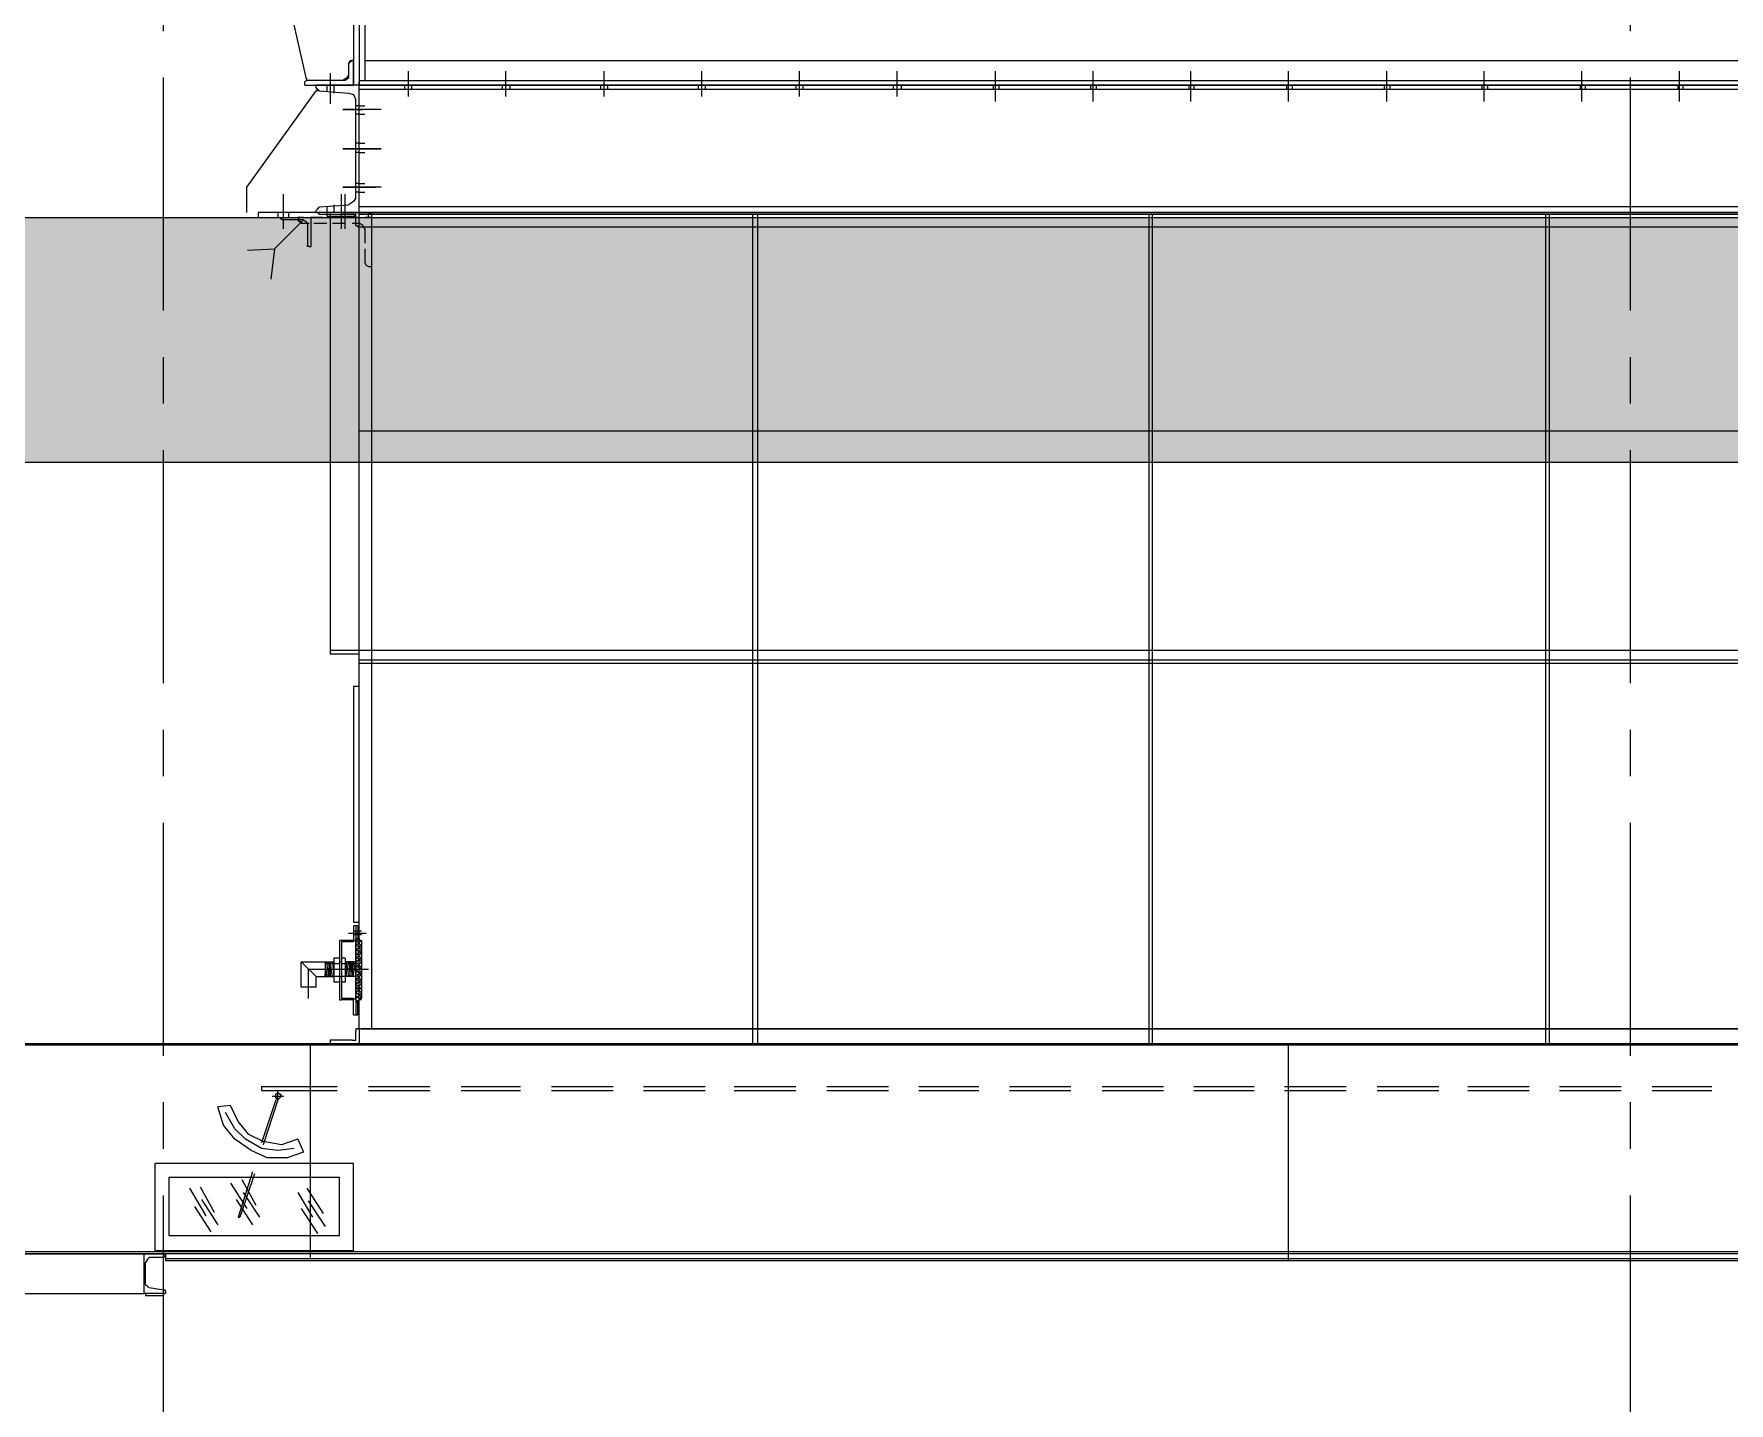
# Model space of a CAD drawing. Header units: millimetres. Extents: x 3220 to 226993, y 817 to 176024.
# Drawn here: x 73358 to 76824, y 75118 to 77918 of the extents above; entities that cross this region are included whole.
import ezdxf

# ---------------------------------------------------------------- set-up
doc = ezdxf.new("R2010")
doc.units = ezdxf.units.MM
doc.linetypes.add('AXES', pattern=[50.8, 31.75, -6.35, 6.35, -6.35])
doc.layers.add('Axe', color=1, linetype='AXES', lineweight=9)

# ---------------------------------------------------------------- blocks, each defined once
blk = doc.blocks.new('section 5-4')
h = blk.add_hatch()
h.set_pattern_fill('AR-CONC', color=256, scale=3)
h.set_pattern_definition([(50, (0, -4000), (546.554, -47.817), [57.15, -628.65]), (355, (0, -4000), (-105.73, 573.17), [45.72, -502.922]), (100.4514, (45.55, -4004), (440.824, 525.353), [48.57, -534.27]), (46.184, (0, -3847.6), (813.237, -126.127), [85.725, -942.975]), (96.6356, (67.8, -3858.1), (712.212, 742.28), [72.855, -801.407]), (351.184, (0, -3847.6), (712.212, 742.28), [68.58, -754.38]), (21, (76.2, -3885.7), (454.843, -306.796), [57.15, -628.65]), (326, (76.2, -3885.7), (185.406, 552.564), [45.72, -502.92]), (71.4514, (114.1, -3911.27), (640.25, 245.768), [48.57, -534.27]), (37.5, (0, -4000), (9.2658, 253.6651), [0, -496.824, 0, -510.54, 0, -504.825]), (7.5, (0, -4000), (200.459, 300.5417), [0, -291.084, 0, -485.394, 0, -192.405]), (327.5, (-169.93, -4000), (406.7718, -17.1862), [0, -190.5, 0, -594.36, 0, -788.67]), (317.5, (-246.13, -4000), (444.3875, 76.2795), [0, -247.65, 0, -394.716, 0, -560.07])])
h.paths.add_polyline_path([(-250, -4000), (-1500, -4000), (-1500, -4500), (-250, -4500)])
h.paths.add_polyline_path([(0, -4000), (-250, -4000), (-250, -4500), (0, -4500)])
h.paths.add_polyline_path([(250, -4000), (0, -4000), (0, -4500), (250, -4500)])
h.paths.add_polyline_path([(3000, -4000), (250, -4000), (250, -4500), (3000, -4500)])
h.paths.add_polyline_path([(6000, -4000), (3000, -4000), (3000, -4500), (3250, -4500), (6000, -4500)])
h.paths.add_polyline_path([(9000, -4000), (6000, -4000), (6000, -4500), (6250, -4500), (9000, -4500)])
h.paths.add_polyline_path([(14750, -4000), (14750, -4500)], flags=17)
h.paths.add_polyline_path([(15000, -4000), (14750, -4000), (14750, -4500), (15000, -4500)])
h.paths.add_polyline_path([(15250, -4000), (15000, -4000), (15000, -4500), (15250, -4500)])
h.paths.add_polyline_path([(16500, -4000), (15250, -4000), (15250, -4500), (16500, -4500)])
h.paths.add_polyline_path([(12970, -4100), (12970, -4500), (14750, -4500), (14750, -4000), (13040, -4000), (13040, -4100)])
h.paths.add_polyline_path([(13040, -4100), (13040, -4000), (9000, -4000), (9000, -4500), (12970, -4500), (12970, -4100)])
for p, q in [((-1500, -4000), (16500, -4000)), ((-1500, -4500), (16500, -4500))]:
    blk.add_line(p, q)
at = {"layer": 'Axe', "ltscale": 15}
for p, q in [((6000, -8000), (6000, 29046.2)), ((3000, -8000), (3000, 28505.5))]:
    blk.add_line(p, q, dxfattribs=at)
blk = doc.blocks.new('ligne broyage 2')
blk.add_line((-2091.8, -2214.7), (2088.9, -2214.7))
at = {"color": 7, "linetype": 'Continuous', "lineweight": 15, "true_color": 0x000007}
for points in [[(2000.6, -228.6), (2000.6, -1954.3)], [(2012.2, -228.6), (2012.2, -1954.3)], [(2107.7, -1944.2), (2311.6, -1047.3)], [(2000.6, -1521.8), (1989, -1521.8), (1989, -1944.2)], [(1989, -1903.7), (-1991.9, -1903.7)], [(2012.2, -1903.7), (2015.1, -1903.7)], [(2112, -1954.3), (2012.2, -1954.3), (2012.2, -1903.7), (2015.1, -1903.7)], [(2022.3, -1910.9), (2019.4, -1903.7), (2015.1, -1903.7)], [(2022.3, -1910.9), (2019.4, -1906.6), (2015.1, -1903.7)], [(2022.3, -1910.9), (2022.3, -1932.6)], [(2022.3, -1910.9), (2022.3, -1939.9), (2029.6, -1944.2), (2107.7, -1944.2), (2112, -1947.1)], [(2022.3, -1932.6), (2026.7, -1939.9), (2033.9, -1944.2)], [(2107.7, -1944.2), (2107.7, -1939.9)], [(2000.6, -1944.2), (-1999.2, -1944.2)], [(2000.6, -1954.3), (-1999.2, -1954.3)], [(-705.9, -1954.3), (-705.9, -1963)], [(-698.7, -1954.3), (-698.7, -1987.6)], [(-695.8, -1954.3), (-695.8, -1963)], [(-506.3, -1954.3), (-506.3, -1963)], [(-499.1, -1954.3), (-499.1, -1987.6)], [(-496.2, -1954.3), (-496.2, -1963)], [(-306.7, -1954.3), (-306.7, -1963)], [(-299.4, -1954.3), (-299.4, -1987.6)], [(-295.1, -1954.3), (-295.1, -1963)], [(-107, -1954.3), (-107, -1963)], [(-99.8, -1954.3), (-99.8, -1987.6)], [(-95.5, -1954.3), (-95.5, -1963)], [(92.6, -1954.3), (92.6, -1963)], [(101.3, -1954.3), (101.3, -1987.6)], [(104.2, -1954.3), (104.2, -1963)], [(293.7, -1954.3), (293.7, -1963)], [(300.9, -1954.3), (300.9, -1987.6)], [(303.8, -1954.3), (303.8, -1963)], [(493.3, -1954.3), (493.3, -1963)], [(500.5, -1954.3), (500.5, -1987.6)], [(504.9, -1954.3), (504.9, -1963)], [(692.9, -1954.3), (692.9, -1963)], [(700.1, -1954.3), (700.1, -1987.6)], [(704.5, -1954.3), (704.5, -1963)], [(892.5, -1954.3), (892.5, -1963)], [(908.5, -1954.3), (908.5, -1963)], [(1093.6, -1954.3), (1093.6, -1963)], [(1108.1, -1954.3), (1108.1, -1963)], [(1293.2, -1954.3), (1293.2, -1963)], [(1307.7, -1954.3), (1307.7, -1963)], [(1492.9, -1954.3), (1492.9, -1963)], [(1507.3, -1954.3), (1507.3, -1963)], [(1692.5, -1954.3), (1692.5, -1963)], [(1708.4, -1954.3), (1708.4, -1963)], [(1893.6, -1954.3), (1893.6, -1963)], [(1908, -1954.3), (1908, -1963)], [(2000.6, -1944.2), (1989, -1944.2)], [(2000.6, -1954.3), (2000.6, -1947.1), (2000.6, -1947.1)], [(2000.6, -1954.3), (2012.2, -1954.3)], [(2000.6, -2214.7), (2000.6, -1954.3), (2088.9, -1954.3)], [(2000.6, -2214.7), (2000.6, -1954.3), (2088.9, -1954.3)], [(2022.3, -1970.2), (2012.2, -1973.1), (2007.9, -1984.7)], [(2022.3, -1970.2), (2012.2, -1973.1), (2007.9, -1984.7)], [(2081.6, -1965.9), (2022.3, -1970.2)], [(2081.6, -1965.9), (2022.3, -1970.2)], [(2033.9, -1944.2), (2107.7, -1944.2), (2107.7, -1944.2)], [(2052.7, -1954.3), (2052.7, -1970.2)], [(2067.2, -1954.3), (2067.2, -1965.9)], [(2081.6, -1965.9), (2086, -1963), (2088.9, -1958.7)], [(2081.6, -1965.9), (2086, -1963), (2088.9, -1958.7)], [(2088.9, -1958.7), (2088.9, -1954.3)], [(2088.9, -1958.7), (2088.9, -1954.3)], [(2112, -1954.3), (2112, -1947.1)], [(2007.9, -2184.3), (2007.9, -1984.7), (2007.9, -1984.7)], [(2007.9, -2184.3), (2007.9, -1984.7)], [(1981.8, -2217.6), (1974.6, -2214.7), (1974.6, -2214.7)], [(2036.8, -2217.6), (2036.8, -2214.7), (1996.3, -2214.7)], [(2000.6, -2214.7), (2088.9, -2214.7)], [(2000.6, -2214.7), (2088.9, -2214.7), (2088.9, -2214.7)], [(2007.9, -2184.3), (2012.2, -2191.6), (2022.3, -2198.8)], [(2007.9, -2184.3), (2012.2, -2191.6), (2022.3, -2198.8)], [(2019.4, -2214.7), (2059.9, -2214.7), (2059.9, -2214.7)], [(2088.9, -2214.7), (2088.9, -2210.4), (2086, -2207.5), (2081.6, -2203.1), (2022.3, -2198.8)], [(2088.9, -2214.7), (2088.9, -2210.4), (2086, -2207.5), (2081.6, -2203.1), (2022.3, -2198.8)], [(2052.7, -2198.8), (2052.7, -2214.7)], [(2067.2, -2203.1), (2067.2, -2214.7)], [(2145.3, -2214.7), (2145.3, -2224.8)], [(2167, -2214.7), (2167, -2224.8)], [(2114.9, -2229.2), (2174.2, -2288.5), (2174.2, -2288.5)], [(2229.2, -2291.4), (2174.2, -2288.5), (2181.4, -2350.7)], [(2003.5, -3672.9), (2007.9, -3672.9)], [(2003.5, -3672.9), (2003.5, -3698.9)], [(2007.9, -3672.9), (2012.2, -3672.9)], [(2007.9, -3672.9), (2007.9, -3703.2)], [(2012.2, -3672.9), (2012.2, -3703.2)], [(1996.3, -3684.4), (2000.6, -3684.4)], [(1996.3, -3691.7), (2000.6, -3691.7)], [(2007.9, -3698.9), (2000.6, -3698.9), (2000.6, -3703.2), (1996.3, -3703.2), (2000.6, -3703.2)], [(1996.3, -3703.2), (1996.3, -3821.9)], [(2003.5, -3684.4), (2012.2, -3684.4)], [(2003.5, -3691.7), (2012.2, -3691.7)], [(2007.9, -3703.2), (2007.9, -3698.9)], [(2007.9, -3698.9), (2007.9, -3829.1)], [(2012.2, -3706.1), (2012.2, -3703.2), (2007.9, -3703.2)], [(2012.2, -3703.2), (2036.8, -3703.2)], [(2012.2, -3706.1), (2036.8, -3706.1)], [(2036.8, -3703.2), (2041.1, -3703.2), (2041.1, -3706.1)], [(2036.8, -3706.1), (2036.8, -3821.9)], [(2041.1, -3706.1), (2041.1, -3821.9)], [(2029.6, -3739.4), (2036.8, -3739.4)], [(2029.6, -3739.4), (2029.6, -3788.6)], [(2041.1, -3739.4), (2052.7, -3739.4)], [(2052.7, -3739.4), (2052.7, -3788.6), (2052.7, -3788.6)], [(2007.9, -3746.6), (2007.9, -3751)], [(2007.9, -3746.6), (2029.6, -3746.6)], [(2007.9, -3751), (2007.9, -3777), (2007.9, -3746.6)], [(2007.9, -3777), (2007.9, -3772.7)], [(2007.9, -3777), (2029.6, -3777), (2029.6, -3777)], [(2029.6, -3751), (2036.8, -3751)], [(2029.6, -3777), (2036.8, -3777)], [(2041.1, -3746.6), (2036.8, -3746.6)], [(2041.1, -3777), (2036.8, -3777)], [(2041.1, -3751), (2052.7, -3751)], [(2041.1, -3777), (2052.7, -3777)], [(2119.2, -3798.7), (2119.2, -3746.6), (2052.7, -3746.6)], [(2088.9, -3798.7), (2088.9, -3777), (2052.7, -3777)], [(2070.1, -3746.6), (2070.1, -3751)], [(2070.1, -3746.6), (2070.1, -3777), (2070.1, -3777)], [(2070.1, -3777), (2070.1, -3772.7), (2070.1, -3772.7)], [(2088.9, -3777), (2119.2, -3746.6)], [(2029.6, -3788.6), (2036.8, -3788.6)], [(2041.1, -3788.6), (2052.7, -3788.6)], [(2088.9, -3798.7), (2119.2, -3798.7)], [(1996.3, -3821.9), (2000.6, -3821.9)], [(1996.3, -3824.8), (2000.6, -3824.8)], [(2007.9, -3829.1), (2000.6, -3829.1), (2000.6, -3821.9)], [(2012.2, -3855.1), (2003.5, -3855.1), (2003.5, -3829.1)], [(2007.9, -3821.9), (2007.9, -3817.5), (2007.9, -3817.5)], [(2007.9, -3824.8), (2012.2, -3821.9), (2012.2, -3821.9)], [(2007.9, -3821.9), (2007.9, -3855.1)], [(2012.2, -3821.9), (2036.8, -3821.9)], [(2012.2, -3824.8), (2036.8, -3824.8)], [(2012.2, -3855.1), (2012.2, -3824.8)], [(2041.1, -3821.9), (2041.1, -3824.8), (2036.8, -3824.8)], [(101.3, -3914.4), (101.3, -4358.5)], [(2397, -4344.1), (2397, -4358.5)]]:
    blk.add_lwpolyline(points, dxfattribs=at)
at = {"color": 7, "linetype": 'Continuous', "lineweight": 5, "true_color": 0x000007}
for points in [[(-698.7, -1925.4), (-698.7, -1965.9)], [(-499.1, -1925.4), (-499.1, -1965.9)], [(-299.4, -1925.4), (-299.4, -1965.9)], [(-99.8, -1925.4), (-99.8, -1965.9)], [(101.3, -1925.4), (101.3, -1965.9)], [(300.9, -1925.4), (300.9, -1965.9)], [(500.5, -1925.4), (500.5, -1965.9)], [(700.1, -1925.4), (700.1, -1965.9)], [(901.2, -1925.4), (901.2, -1965.9)], [(1100.8, -1925.4), (1100.8, -1965.9)], [(1300.5, -1925.4), (1300.5, -1965.9)], [(1500.1, -1925.4), (1500.1, -1965.9)], [(1701.2, -1925.4), (1701.2, -1965.9)], [(-1999.2, -1963), (2000.6, -1963), (2000.6, -1963)], [(2000.6, -1996.3), (1989, -1996.3)], [(2000.6, -2013.6), (1989, -2013.6)], [(2000.6, -2072.9), (1989, -2072.9)], [(2000.6, -2091.8), (1989, -2091.8)], [(2000.6, -2155.4), (1989, -2155.4)], [(2000.6, -2172.8), (1989, -2172.8)], [(2000.6, -2217.6), (-2046.9, -2217.6)], [(2000.6, -2214.7), (-2025.2, -2214.7)], [(-1828.5, -2203.1), (1827, -2203.1), (1827, -2203.1)], [(-432.5, -2217.6), (-432.5, -3917.3)], [(-425.3, -2217.6), (-425.3, -3917.3)], [(379, -2217.6), (379, -3917.3)], [(386.2, -2217.6), (386.2, -3917.3)], [(1186.2, -2217.6), (1186.2, -3917.3)], [(1196.3, -2217.6), (1196.3, -3917.3)], [(1827, -2203.1), (2000.6, -2203.1)], [(1974.6, -3884.1), (1974.6, -2214.7)], [(2000.6, -3884.1), (2000.6, -2214.7)], [(2000.6, -2243.6), (2000.6, -2214.7)], [(2007.9, -2224.8), (2007.9, -2221.9), (2012.2, -2217.6)], [(2055.6, -2217.6), (2012.2, -2217.6)], [(2022.3, -2214.7), (2086, -2214.7)], [(2081.6, -2217.6), (2036.8, -2217.6)], [(2059.9, -2214.7), (2059.9, -2217.6), (2055.6, -2217.6)], [(2059.9, -2214.7), (2059.9, -3110.1)], [(2086, -2214.7), (2081.6, -2217.6), (2081.6, -2217.6)], [(2000.6, -2243.6), (-2046.9, -2243.6)], [(1974.6, -2248), (1974.6, -2224.8), (1989, -2224.8)], [(1989, -2248), (1993.4, -2240.8), (2000.6, -2236.4)], [(1989, -2248), (1989, -2276.9), (1989, -2276.9)], [(2000.6, -2224.8), (2026.7, -2224.8)], [(2015.1, -2236.4), (2000.6, -2236.4), (2000.6, -2236.4)], [(2000.6, -2243.6), (2003.5, -2243.6), (2007.9, -2240.8)], [(2003.5, -2243.6), (2003.5, -2240.8)], [(2007.9, -2240.8), (2007.9, -2224.8)], [(2055.6, -2236.4), (2029.6, -2236.4)], [(2036.8, -2224.8), (2062.8, -2224.8)], [(2093.2, -2236.4), (2067.2, -2236.4)], [(2074.4, -2224.8), (2100.4, -2224.8)], [(2114.9, -2229.2), (2158.3, -2229.2), (2162.6, -2224.8), (2099, -2224.8)], [(2103.3, -2284.1), (2099, -2284.1), (2099, -2224.8)], [(2117.8, -2236.4), (2103.3, -2236.4)], [(2126.5, -2224.8), (2126.5, -2229.2), (2122.1, -2232.1), (2119.2, -2236.4), (2104.8, -2236.4)], [(2114.9, -2229.2), (2110.6, -2232.1), (2106.2, -2236.4), (2106.2, -2281.3)], [(2114.9, -2224.8), (2126.5, -2224.8), (2126.5, -2224.8)], [(2114.9, -2224.8), (2125, -2224.8), (2125, -2224.8)], [(2117.8, -2236.4), (2125, -2232.1), (2125, -2229.2)], [(2125, -2224.8), (2125, -2229.2), (2125, -2229.2)], [(1974.6, -2288.5), (1974.6, -2262.5), (1974.6, -2262.5)], [(2103.3, -2284.1), (2106.2, -2284.1), (2106.2, -2281.3)], [(1989, -2288.5), (1989, -2317.4), (1986.2, -2321.8), (1981.8, -2324.7), (1974.6, -2324.7), (1974.6, -2300.1)], [(-2046.9, -2661.7), (2000.6, -2661.7), (2000.6, -2661.7)], [(-1869, -3110.1), (2000.6, -3110.1)], [(2000.6, -3110.1), (2059.9, -3110.1), (2059.9, -3117.4)], [(2000.6, -3117.4), (2059.9, -3117.4)], [(2000.6, -3129), (-1861.7, -3129)], [(2000.6, -3136.2), (-1858.9, -3136.2)], [(2007.9, -3713.4), (1996.3, -3703.2)], [(1996.3, -3713.4), (2007.9, -3703.2)], [(2007.9, -3706.1), (2000.6, -3698.9)], [(2000.6, -3698.9), (2003.5, -3698.9)], [(2007.9, -3746.6), (2007.9, -3703.2), (2007.9, -3703.2)], [(1996.3, -3722.1), (2007.9, -3710.5)], [(2007.9, -3722.1), (1996.3, -3713.4)], [(2007.9, -3732.2), (1996.3, -3722.1)], [(1996.3, -3729.3), (2007.9, -3722.1)], [(2007.9, -3739.4), (1996.3, -3729.3)], [(1996.3, -3739.4), (2007.9, -3729.3)], [(1996.3, -3746.6), (2007.9, -3736.5)], [(2007.9, -3746.6), (1996.3, -3739.4)], [(2007.9, -3758.2), (1996.3, -3746.6)], [(1996.3, -3758.2), (2007.9, -3746.6)], [(1996.3, -3765.4), (1996.3, -3762.6), (2007.9, -3755.3)], [(2007.9, -3765.4), (2003.5, -3762.6), (1996.3, -3758.2)], [(2007.9, -3777), (1996.3, -3765.4)], [(1996.3, -3772.7), (2007.9, -3765.4)], [(2007.9, -3784.3), (1996.3, -3772.7)], [(1996.3, -3784.3), (2007.9, -3772.7)], [(2007.9, -3751), (2029.6, -3751), (2029.6, -3751)], [(2007.9, -3821.9), (2007.9, -3777), (2007.9, -3777)], [(2007.9, -3777), (2029.6, -3777), (2029.6, -3777)], [(2052.7, -3751), (2070.1, -3751), (2070.1, -3751)], [(2052.7, -3777), (2070.1, -3777), (2070.1, -3777)], [(1996.3, -3791.5), (2007.9, -3781.4)], [(2007.9, -3791.5), (1996.3, -3784.3)], [(2007.9, -3803.1), (1996.3, -3791.5)], [(1996.3, -3803.1), (2007.9, -3791.5)], [(2007.9, -3810.3), (1996.3, -3798.7)], [(1996.3, -3810.3), (2007.9, -3798.7)], [(2007.9, -3821.9), (1996.3, -3810.3)], [(1996.3, -3817.5), (2007.9, -3810.3)], [(2000.6, -3821.9), (1996.3, -3817.5)], [(2000.6, -3821.9), (2007.9, -3817.5)], [(2007.9, -3829.1), (2000.6, -3824.8)], [(2003.5, -3829.1), (2007.9, -3824.8)], [(-2398.4, -3914.4), (4199.4, -3914.4)], [(-1503, -3884.1), (1996.3, -3884.1)], [(2000.6, -3884.1), (-1498.7, -3884.1), (-1498.7, -3884.1)], [(2000.6, -3884.1), (-1498.7, -3884.1), (-1498.7, -3884.1)], [(-1498.7, -3914.4), (2000.6, -3914.4), (2000.6, -3914.4)], [(2003.5, -3884.1), (2000.6, -3884.1), (2000.6, -3914.4)], [(2003.5, -3884.1), (2000.6, -3884.1), (2000.6, -3914.4)], [(2015.1, -3907.2), (2059.9, -3907.2), (2059.9, -3914.4), (2000.6, -3914.4)], [(2015.1, -3907.2), (2059.9, -3907.2), (2059.9, -3914.4), (2000.6, -3914.4)], [(2003.5, -3884.1), (2007.9, -3884.1), (2007.9, -3888.4)], [(2003.5, -3884.1), (2007.9, -3884.1), (2007.9, -3888.4)], [(2015.1, -3907.2), (2007.9, -3907.2), (2007.9, -3888.4)], [(2015.1, -3907.2), (2007.9, -3907.2), (2007.9, -3888.4)], [(2100.4, -4351.3), (2100.4, -3914.4), (2100.4, -3914.4)], [(-2398.4, -3917.3), (4199.4, -3917.3)], [(-765.2, -4002.7), (-643.7, -4002.7)], [(-643.7, -4009.9), (-765.2, -4009.9)], [(-580.1, -4002.7), (-454.2, -4002.7)], [(-454.2, -4009.9), (-580.1, -4009.9)], [(-392, -4002.7), (-266.2, -4002.7)], [(-266.2, -4009.9), (-392, -4009.9)], [(-206.9, -4002.7), (-81, -4002.7)], [(-81, -4009.9), (-206.9, -4009.9)], [(-17.4, -4002.7), (108.5, -4002.7)], [(108.5, -4009.9), (-17.4, -4009.9)], [(170.7, -4002.7), (293.7, -4002.7)], [(293.7, -4009.9), (170.7, -4009.9)], [(355.9, -4002.7), (481.7, -4002.7)], [(481.7, -4009.9), (355.9, -4009.9)], [(545.4, -4002.7), (671.2, -4002.7)], [(671.2, -4009.9), (545.4, -4009.9)], [(733.4, -4002.7), (856.4, -4002.7)], [(856.4, -4009.9), (733.4, -4009.9)], [(918.6, -4002.7), (1044.4, -4002.7)], [(1044.4, -4009.9), (918.6, -4009.9)], [(1108.1, -4002.7), (1233.9, -4002.7)], [(1233.9, -4009.9), (1108.1, -4009.9)], [(1293.2, -4002.7), (1419.1, -4002.7)], [(1419.1, -4009.9), (1293.2, -4009.9)], [(1481.3, -4002.7), (1607.2, -4002.7)], [(1607.2, -4009.9), (1481.3, -4009.9)], [(1670.8, -4002.7), (1792.3, -4002.7)], [(1792.3, -4009.9), (1670.8, -4009.9)], [(1856, -4002.7), (1981.8, -4002.7)], [(1981.8, -4009.9), (1856, -4009.9)], [(2045.5, -4002.7), (2200.2, -4002.7), (2200.2, -4002.7)], [(2200.2, -4009.9), (2045.5, -4009.9)], [(2167, -4033.1), (2167, -4009.9)], [(2200.2, -4002.7), (2200.2, -4009.9)], [(2114.9, -4135.8), (2148.2, -4147.3), (2188.7, -4147.3), (2221.9, -4132.9), (2255.2, -4109.7), (2278.4, -4080.8), (2289.9, -4043.2)], [(2126.5, -4109.7), (2159.7, -4121.3), (2197.4, -4114.1), (2226.3, -4099.6), (2248, -4073.6), (2263.9, -4040.3)], [(2133.7, -4128.5), (2167, -4132.9), (2200.2, -4128.5), (2233.5, -4109.7), (2255.2, -4088), (2274, -4054.8)], [(2178.5, -4021.5), (2155.4, -4021.5)], [(2167, -4028.7), (2197.4, -4121.3), (2197.4, -4121.3)], [(2171.3, -4028.7), (2200.2, -4117), (2200.2, -4117)], [(2263.9, -4040.3), (2289.9, -4043.2), (2289.9, -4043.2)], [(2126.5, -4109.7), (2114.9, -4135.8)], [(2240.8, -4192.2), (2211.8, -4244.3)], [(2214.7, -4180.6), (2245.1, -4268.9), (2245.1, -4268.9)], [(2219.1, -4176.3), (2248, -4268.9), (2248, -4268.9)], [(2107.7, -4209.5), (2074.4, -4261.6)], [(2126.5, -4218.2), (2096.1, -4268.9)], [(2237.9, -4218.2), (2204.6, -4268.9)], [(2263.9, -4199.4), (2230.6, -4251.5)], [(2326.1, -4206.7), (2297.2, -4258.7)], [(2347.8, -4209.5), (2314.5, -4266)], [(2104.8, -4235.6), (2070.1, -4287.7)], [(2119.2, -4251.5), (2086, -4302.1)], [(2252.3, -4232.7), (2219.1, -4284.8)], [(2323.2, -4232.7), (2289.9, -4284.8)], [(2337.7, -4247.2), (2304.4, -4299.2)], [(2248, -4268.9), (2245.1, -4268.9), (2245.1, -4268.9)], [(-2398.4, -4339.7), (4199.4, -4339.7)], [(-2398.4, -4344.1), (4199.4, -4344.1)], [(-2398.4, -4354.2), (2397, -4354.2)], [(-2398.4, -4358.5), (2397, -4358.5)], [(2397, -4425.1), (2440.4, -4425.1), (2440.4, -4344.1)], [(2399.9, -4351.3), (2397, -4347), (2397, -4344.1)], [(2440.4, -4344.1), (2397, -4344.1), (2397, -4344.1)], [(2399.9, -4351.3), (2430.3, -4351.3), (2433.1, -4354.2), (2437.5, -4361.4)], [(2437.5, -4406.3), (2437.5, -4361.4), (2437.5, -4361.4)], [(3192.6, -4344.1), (2440.4, -4344.1), (2440.4, -4344.1)], [(2397, -4420.7), (2397, -4417.9), (2399.9, -4417.9)], [(2397, -4420.7), (2397, -4425.1)], [(2399.9, -4417.9), (2430.3, -4413.5)], [(2437.5, -4406.3), (2433.1, -4410.6), (2430.3, -4413.5)], [(3192.6, -4425.1), (2440.4, -4425.1), (2440.4, -4425.1)]]:
    blk.add_lwpolyline(points, dxfattribs=at)
at = {"color": 1, "linetype": 'Continuous', "lineweight": 5, "true_color": 0x000001}
for points in [[(-698.7, -1925.4), (-698.7, -1977.5), (-698.7, -1977.5)], [(-499.1, -1925.4), (-499.1, -1977.5), (-499.1, -1977.5)], [(-299.4, -1925.4), (-299.4, -1977.5), (-299.4, -1977.5)], [(-99.8, -1925.4), (-99.8, -1977.5), (-99.8, -1977.5)], [(101.3, -1925.4), (101.3, -1977.5), (101.3, -1977.5)], [(300.9, -1925.4), (300.9, -1977.5), (300.9, -1977.5)], [(500.5, -1925.4), (500.5, -1977.5), (500.5, -1977.5)], [(700.1, -1925.4), (700.1, -1977.5), (700.1, -1977.5)], [(901.2, -1925.4), (901.2, -1977.5), (901.2, -1977.5)], [(1100.8, -1925.4), (1100.8, -1977.5), (1100.8, -1977.5)], [(1300.5, -1925.4), (1300.5, -1977.5), (1300.5, -1977.5)], [(1500.1, -1925.4), (1500.1, -1977.5), (1500.1, -1977.5)], [(1701.2, -1925.4), (1701.2, -1977.5), (1701.2, -1977.5)], [(1900.8, -1925.4), (1900.8, -1977.5), (1900.8, -1977.5)], [(2059.9, -1929.7), (2059.9, -1991.9), (2059.9, -1991.9)], [(1955.8, -2003.5), (1989, -2003.5)], [(1955.8, -2003.5), (2033.9, -2003.5)], [(1967.3, -2003.5), (1996.3, -2003.5)], [(2022.3, -2003.5), (1993.4, -2003.5)], [(2033.9, -2003.5), (2000.6, -2003.5)], [(2033.9, -2084.5), (1955.8, -2084.5)], [(1955.8, -2084.5), (2033.9, -2084.5)], [(1955.8, -2162.6), (1989, -2162.6)], [(1955.8, -2162.6), (2033.9, -2162.6), (1967.3, -2162.6)], [(1955.8, -2162.6), (2033.9, -2162.6)], [(2022.3, -2162.6), (1993.4, -2162.6)], [(2029.6, -2248), (2029.6, -2177.1), (2029.6, -2177.1)], [(2036.8, -2248), (2036.8, -2177.1)], [(2036.8, -2248), (2036.8, -2177.1), (2036.8, -2177.1)], [(2155.4, -2248), (2155.4, -2177.1), (2155.4, -2177.1)]]:
    blk.add_lwpolyline(points, dxfattribs=at)
at = {"color": 7, "linetype": 'Continuous', "lineweight": 20, "true_color": 0x000007}
for points in [[(-2013.6, -1954.3), (2000.6, -1954.3), (2000.6, -1954.3)], [(2081.6, -1965.9), (2088.9, -1965.9), (2088.9, -1965.9)], [(2230.6, -2214.7), (2230.6, -2162.6), (2088.9, -1965.9)], [(2000.6, -1996.3), (2007.9, -1996.3)], [(2000.6, -2013.6), (2007.9, -2013.6)], [(2000.6, -2072.9), (2007.9, -2072.9)], [(2000.6, -2091.8), (2007.9, -2091.8)], [(2000.6, -2155.4), (2007.9, -2155.4)], [(2000.6, -2172.8), (2007.9, -2172.8)], [(-1828.5, -2214.7), (1827, -2214.7), (1827, -2214.7)], [(2000.6, -2214.7), (1827, -2214.7)]]:
    blk.add_lwpolyline(points, dxfattribs=at)
at = {"color": 7, "linetype": 'Continuous', "lineweight": 15, "true_color": 0x000007}
for points in [[(1981.8, -2224.8), (1981.8, -2214.7), (2207.5, -2214.7), (2207.5, -2224.8)], [(2171.3, -4021.5), (2171.3, -4017.2), (2167, -4014.3), (2162.6, -4017.2), (2159.7, -4021.5), (2162.6, -4024.4), (2167, -4028.7), (2171.3, -4024.4)]]:
    blk.add_lwpolyline(points, close=True, dxfattribs=at)
at = {"color": 7, "linetype": 'Continuous', "lineweight": 5, "true_color": 0x000007}
for points in [[(2007.9, -2221.9), (2007.9, -2214.7), (2067.2, -2214.7), (2067.2, -2221.9)], [(2000.6, -3665.6), (2000.6, -3183.9), (2012.2, -3183.9), (2012.2, -3665.6)], [(2012.2, -4336.8), (2012.2, -4158.9), (2418.7, -4158.9), (2418.7, -4336.8)], [(2041.1, -4306.5), (2041.1, -4187.8), (2389.7, -4187.8), (2389.7, -4306.5)], [(2399.9, -4429.4), (2399.9, -4425.1), (2437.5, -4425.1), (2437.5, -4429.4)]]:
    blk.add_lwpolyline(points, close=True, dxfattribs=at)
at = {"color": 5, "linetype": 'Continuous', "lineweight": 5, "true_color": 0x000005}
for points in [[(1986.2, -3688.8), (2022.3, -3688.8), (2022.3, -3688.8)], [(1981.8, -3762.6), (2104.8, -3762.6), (2104.8, -3762.6)], [(2104.8, -3762.6), (2104.8, -3821.9), (2104.8, -3821.9)], [(2171.3, -4024.4), (2171.3, -4021.5), (2171.3, -4021.5)]]:
    blk.add_lwpolyline(points, dxfattribs=at)
at = {"color": 7, "linetype": 'Continuous', "lineweight": -2, "true_color": 0x000007}
for points in [[(2007.9, -3746.6), (2007.9, -3762.6), (2007.9, -3762.6)], [(2012.2, -3746.6), (2007.9, -3777), (2007.9, -3777)], [(2022.3, -3746.6), (2019.4, -3777), (2019.4, -3746.6), (2015.1, -3777), (2015.1, -3746.6), (2012.2, -3777)], [(2029.6, -3755.3), (2026.7, -3777), (2026.7, -3746.6), (2022.3, -3777)], [(2052.7, -3746.6), (2052.7, -3769.8)], [(2055.6, -3746.6), (2052.7, -3777)], [(2055.6, -3777), (2059.9, -3746.6), (2059.9, -3777), (2062.8, -3746.6), (2062.8, -3777), (2067.2, -3746.6)], [(2070.1, -3755.3), (2067.2, -3777), (2067.2, -3777)]]:
    blk.add_lwpolyline(points, dxfattribs=at)

msp = doc.modelspace()

# ---------------------------------------------------------------- block references
msp.add_blockref('section 5-4', (70623, 81542.4))
at = {"xscale": -1}
msp.add_blockref('ligne broyage 2', (76023.7, 79767.2), dxfattribs=at)

doc.saveas('drawing.dxf')
